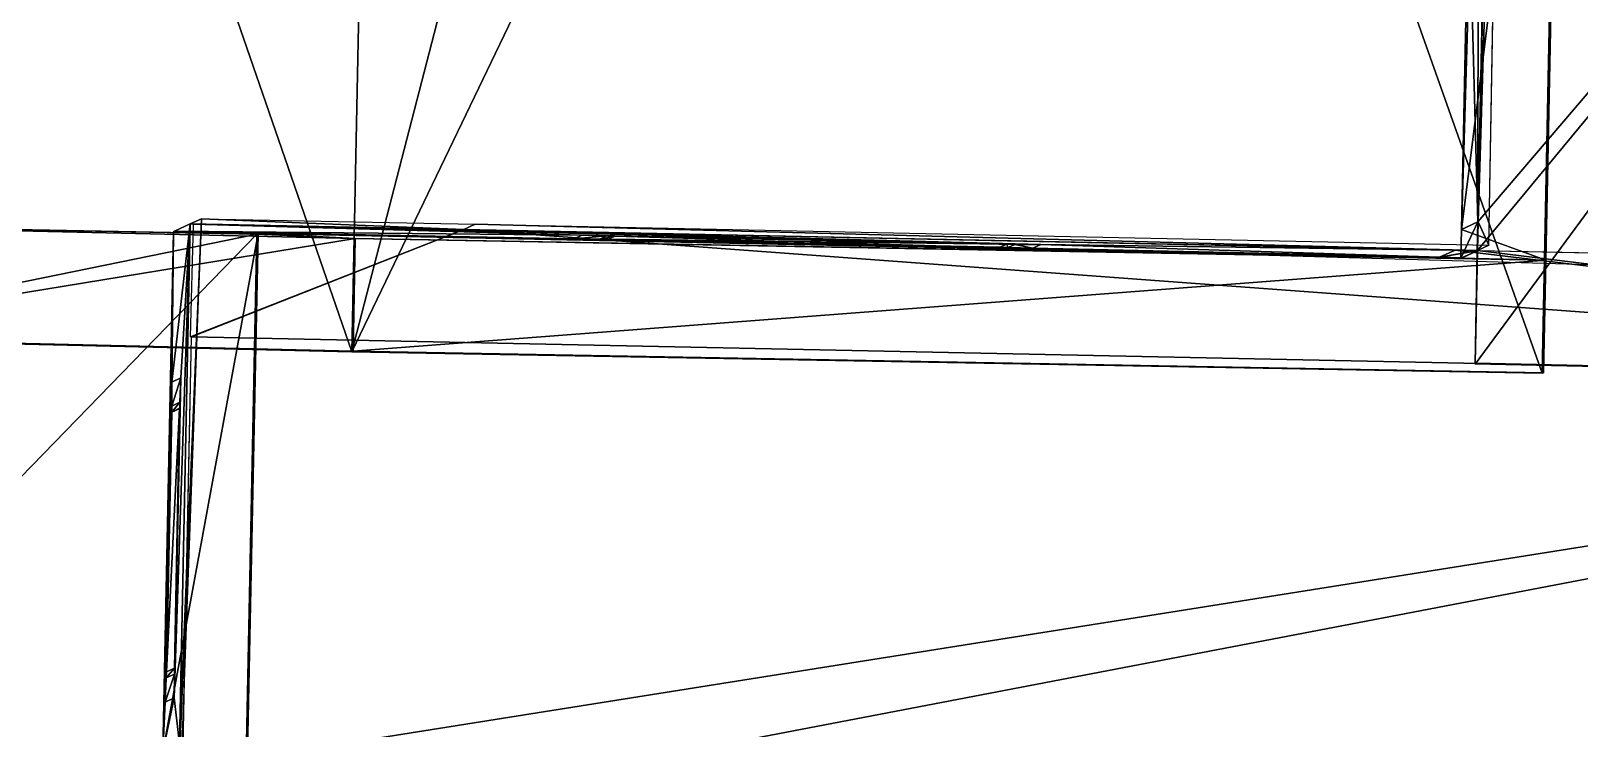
# Model space of a CAD drawing. Extents: x -1551 to 3643, y -2128 to 2177.
# Drawn here: x 396.6 to 557.7, y 20.1 to 92.6 of the extents above; entities that cross this region are included whole.
import ezdxf

# ---------------------------------------------------------------- set-up
doc = ezdxf.new("R2010")
doc.units = 0
doc.header["$MEASUREMENT"] = 0
doc.layers.get('0').update_dxf_attribs({"color": 13, "linetype": 'CONTINUOUS'})
doc.layers.add('ANNOTATIONS', color=22, linetype='CONTINUOUS')

# ---------------------------------------------------------------- blocks, each defined once
blk = doc.blocks.new('GROUP10_1')
at = {"color": 0}
for p, q in [((13.52, 24.58), (-13.52, 24.58)), ((-13.52, 24.58), (-13.52, -24.58)), ((13.52, -24.58), (13.52, 24.58)), ((-13.52, -24.58), (13.52, -24.58))]:
    blk.add_line(p, q, dxfattribs=at)
mesh = blk.add_polyface(dxfattribs=at)
corners = [(13.52, -24.58), (-13.52, 24.58), (-13.52, -24.58), (13.52, 24.58)]
mesh.append_faces([[corners[k] for k in face] for face in [(0, 1, 2), (1, 0, 3)]], dxfattribs={"vtx0": -1, "color": 0})
blk = doc.blocks.new('GROUP9_1')
at = {"color": 0}
for p, q in [((26.09, 20.19), (-26.09, 20.19)), ((-26.09, 20.19), (-26.09, -20.19)), ((26.09, -20.19), (26.09, 20.19)), ((-26.09, -20.19), (26.09, -20.19))]:
    blk.add_line(p, q, dxfattribs=at)
mesh = blk.add_polyface(dxfattribs=at)
corners = [(26.09, -20.19), (-26.09, 20.19), (-26.09, -20.19), (26.09, 20.19)]
mesh.append_faces([[corners[k] for k in face] for face in [(0, 1, 2), (1, 0, 3)]], dxfattribs={"vtx0": -1, "color": 0})
blk = doc.blocks.new('HOUSE_DWG')
at = {"color": 0}
for p, q in [((551.54, 129.9, 234.43), (489.16, 392.59, 234.43)), ((551.54, 129.9, 234.43), (489.16, 392.59, 234.43)), ((659.47, 170.66, 186.38), (638.1, 260.67, 186.38)), ((659.47, 170.66, 84.07), (638.1, 260.67, 82.08)), ((659.47, 170.66, 186.38), (638.1, 260.67, 186.38)), ((659.47, 170.66, 84.07), (638.1, 260.67, 82.08)), ((660.16, 167.74, 11.7), (638.1, 260.67, 29.05)), ((659.47, 170.66, 84.07), (638.1, 260.67, 82.08)), ((648.62, 254.52, 186.38), (668.74, 169.78, 186.38)), ((648.62, 254.52, 186.38), (668.74, 169.78, 186.38)), ((648.62, 254.52, 194.09), (671.45, 158.37, 194.09)), ((648.62, 254.52, 194.09), (671.45, 158.37, 194.09)), ((660.16, 167.74, 82.08), (773.25, 194.6, 82.08)), ((529.76, 136.78, 82.08), (773.68, 192.59, 85.68)), ((779.5, 184.03, 83.99), (662.87, 156.33, 84)), ((532.89, 125.48, 86.12), (775.96, 183.2, 86.12)), ((532.89, 125.48, 86.12), (775.96, 183.2, 86.12)), ((776.75, 183.27, 84.39), (662.9, 156.24, 84.39)), ((548.83, 141.31, 226.71), (668.74, 169.78, 186.38)), ((548.83, 141.31, 226.71), (668.74, 169.78, 186.38)), ((660.16, 167.74, 186.38), (659.47, 170.66, 186.38)), ((660.16, 167.74, 84.14), (659.47, 170.66, 84.07)), ((660.16, 167.74, 84.14), (659.47, 170.66, 84.07)), ((660.16, 167.74, 186.38), (659.47, 170.66, 186.38)), ((659.47, 170.66, 82.08), (659.47, 170.66, 83.74)), ((659.47, 170.66, 83.74), (660.16, 167.74, 83.79)), ((660.16, 167.74, 82.08), (659.47, 170.66, 82.08)), ((659.47, 170.66, 84.07), (659.47, 170.66, 83.74)), ((659.47, 170.66, 82.08), (659.47, 170.66, 83.74)), ((660.16, 167.74, 82.08), (659.47, 170.66, 82.08)), ((659.47, 170.66, 83.74), (660.16, 167.74, 83.79)), ((659.47, 170.66, 84.07), (659.47, 170.66, 83.74)), ((660.16, 167.74, 84.14), (659.47, 170.66, 84.07)), ((668.74, 169.78, 186.38), (660.16, 167.74, 186.38)), ((668.74, 169.78, 186.38), (660.16, 167.74, 186.38)), ((671.45, 158.37, 186.38), (668.74, 169.78, 186.38)), ((671.45, 158.37, 186.38), (668.74, 169.78, 186.38)), ((557.47, 143.36, 11.7), (660.16, 167.74, 11.7)), ((657.88, 167.2, 82.08), (660.16, 167.74, 82.08)), ((660.16, 167.74, 179.24), (657.88, 167.2, 179.24)), ((657.88, 167.2, 82.08), (660.16, 167.74, 82.08)), ((660.16, 167.74, 179.24), (657.88, 167.2, 179.24)), ((660.16, 167.74, 83.79), (662.87, 156.33, 84)), ((662.9, 156.24, 84.39), (660.16, 167.74, 84.14)), ((660.16, 167.74, 186.38), (660.16, 167.74, 179.24)), ((660.16, 167.74, 83.79), (660.16, 167.74, 84.14)), ((660.16, 167.74, 82.08), (660.16, 167.74, 83.79)), ((660.16, 167.74, 186.38), (660.16, 167.74, 179.24)), ((660.16, 167.74, 82.08), (660.16, 167.74, 83.79)), ((660.16, 167.74, 82.08), (660.16, 167.74, 11.7)), ((660.16, 167.74, 83.79), (660.16, 167.74, 84.14)), ((660.16, 167.74, 82.08), (660.16, 167.74, 11.7)), ((529.76, 136.78, 179.24), (657.88, 167.2, 179.24)), ((529.76, 136.78, 179.24), (657.88, 167.2, 179.24)), ((557.47, 143.36, 82.08), (657.88, 167.2, 82.08)), ((557.47, 143.36, 82.08), (657.88, 167.2, 82.08)), ((657.88, 167.2, 179.24), (657.88, 167.2, 82.08)), ((657.88, 167.2, 179.24), (657.88, 167.2, 82.08)), ((671.45, 158.37, 194.09), (551.54, 129.9, 234.43)), ((671.45, 158.37, 194.09), (551.54, 129.9, 234.43)), ((666.53, 157.2, 84.15), (670.24, 158.08, 84.15)), ((670.24, 158.08, 84.15), (670.67, 158.18, 84.35)), ((670.67, 158.18, 84.35), (670.78, 158.21, 84.35)), ((671.45, 158.37, 194.09), (671.45, 158.37, 186.38)), ((671.45, 158.37, 194.09), (671.45, 158.37, 186.38)), ((616.55, 157.39, 171.63), (570.09, 146.35, 171.63)), ((570.09, 146.35, 121.89), (616.55, 157.39, 121.89)), ((616.55, 157.39, 171.63), (570.09, 146.35, 171.63)), ((570.09, 146.35, 121.89), (616.55, 157.39, 121.89)), ((572.64, 146.96, 168.25), (614, 156.78, 168.25)), ((614, 156.78, 125.27), (572.64, 146.96, 125.27)), ((572.64, 146.96, 168.25), (614, 156.78, 168.25)), ((614, 156.78, 125.27), (572.64, 146.96, 125.27)), ((573.47, 147.16, 167.15), (613.17, 156.58, 167.15)), ((613.17, 156.58, 126.37), (573.47, 147.16, 126.37)), ((613.17, 156.58, 167.15), (613.17, 156.58, 126.37)), ((614, 156.78, 168.25), (614, 156.78, 125.27)), ((614, 156.78, 168.25), (614, 156.78, 125.27)), ((616.55, 157.39, 121.89), (616.55, 157.39, 171.63)), ((616.55, 157.39, 121.89), (616.55, 157.39, 171.63)), ((666.52, 157.19, 84.68), (666.53, 157.2, 84.15)), ((572.64, 146.96, 125.27), (572.64, 146.96, 168.25)), ((572.64, 146.96, 125.27), (572.64, 146.96, 168.25)), ((573.47, 147.16, 126.37), (573.47, 147.16, 167.15)), ((570.09, 146.35, 171.63), (570.09, 146.35, 121.89)), ((570.09, 146.35, 171.63), (570.09, 146.35, 121.89)), ((529.76, 136.78, 11.7), (557.47, 143.36, 11.7)), ((530.1, 136.86, 82.08), (557.47, 143.36, 82.08)), ((530.1, 136.86, 82.08), (557.47, 143.36, 82.08)), ((487.67, 126.78, 206.14), (548.83, 141.31, 226.71)), ((487.67, 126.78, 206.14), (548.83, 141.31, 226.71)), ((548.83, 141.31, 226.71), (551.54, 129.9, 226.71)), ((548.83, 141.31, 226.71), (551.54, 129.9, 226.71)), ((538.33, 138.81, 194.09), (487.67, 126.78, 206.14)), ((538.33, 138.81, 194.09), (487.67, 126.78, 206.14)), ((529.76, 136.78, 186.38), (538.33, 138.81, 186.38)), ((554.5, 70.75, 194.09), (538.33, 138.81, 194.09)), ((538.33, 138.81, 186.38), (551.53, 83.22, 186.38)), ((538.33, 138.81, 186.38), (551.53, 83.22, 186.38)), ((538.33, 138.81, 186.38), (538.33, 138.81, 194.09)), ((554.5, 70.75, 194.09), (538.33, 138.81, 194.09)), ((538.33, 138.81, 186.38), (538.33, 138.81, 194.09)), ((529.76, 136.78, 82.08), (530.1, 136.86, 82.08)), ((542.26, 84.11, 186.38), (529.76, 136.78, 186.38)), ((542.26, 84.11, 82.08), (529.76, 136.78, 82.08)), ((542.26, 84.11, 186.38), (529.76, 136.78, 186.38)), ((529.76, 136.78, 179.24), (529.76, 136.78, 186.38)), ((529.76, 136.78, 82.08), (529.76, 136.78, 179.24)), ((529.76, 136.78, 82.08), (529.76, 136.78, 11.7)), ((529.76, 136.78, 82.08), (529.76, 136.78, 11.7)), ((542.26, 84.11, 82.08), (529.76, 136.78, 82.08)), ((532.81, 125.46, 86.12), (530.1, 136.86, 82.08)), ((551.54, 129.9, 234.43), (477.69, 112.36, 209.16)), ((551.54, 129.9, 234.43), (477.69, 112.36, 209.16)), ((551.54, 129.9, 226.71), (490.38, 115.38, 206.14)), ((551.54, 129.9, 226.71), (490.38, 115.38, 206.14)), ((532.89, 125.48, 86.12), (532.81, 125.46, 86.12)), ((543.29, 81.69, 86.12), (532.89, 125.48, 86.12)), ((541.09, 89.06, 120.95), (533.39, 121.47, 120.95)), ((533.39, 121.47, 120.95), (533.39, 121.47, 176.95)), ((533.39, 121.47, 176.95), (541.09, 89.06, 176.95)), ((533.39, 121.47, 176.95), (541.09, 89.06, 176.95)), ((533.39, 121.47, 120.95), (533.39, 121.47, 176.95)), ((541.09, 89.06, 120.95), (533.39, 121.47, 120.95)), ((540.51, 91.5, 174.41), (533.97, 119.03, 174.41)), ((533.97, 119.03, 174.41), (533.97, 119.03, 123.49)), ((533.97, 119.03, 123.49), (540.51, 91.5, 123.49)), ((533.97, 119.03, 123.49), (540.51, 91.5, 123.49)), ((533.97, 119.03, 174.41), (533.97, 119.03, 123.49)), ((540.51, 91.5, 174.41), (533.97, 119.03, 174.41)), ((540.36, 92.12, 173.77), (534.12, 118.42, 173.77)), ((534.12, 118.42, 173.77), (534.12, 118.42, 124.13)), ((534.12, 118.42, 124.13), (540.36, 92.12, 124.13)), ((540.36, 92.12, 124.13), (540.36, 92.12, 173.77)), ((540.51, 91.5, 123.49), (540.51, 91.5, 174.41)), ((540.51, 91.5, 123.49), (540.51, 91.5, 174.41)), ((541.09, 89.06, 176.95), (541.09, 89.06, 120.95)), ((541.09, 89.06, 176.95), (541.09, 89.06, 120.95))]:
    blk.add_line(p, q, dxfattribs=at)
at = {"color": 253}
for p, q in [((659.47, 170.66, 84.07), (659.47, 170.66, 186.38)), ((659.47, 170.66, 84.07), (659.47, 170.66, 186.38)), ((660.16, 167.74, 179.24), (660.16, 167.74, 84.14)), ((660.16, 167.74, 179.24), (660.16, 167.74, 84.14)), ((671.45, 158.37, 186.38), (551.54, 129.9, 226.71)), ((671.45, 158.37, 186.38), (551.54, 129.9, 226.71))]:
    blk.add_line(p, q, dxfattribs=at)
at = {"color": 47}
for p, q in [((557.47, 143.36, 11.7), (557.47, 143.36, 82.08)), ((557.47, 143.36, 11.7), (557.47, 143.36, 82.08)), ((542.96, 81.19, 68.95), (529.76, 136.78, 11.7))]:
    blk.add_line(p, q, dxfattribs=at)
at = {"layer": 'ANNOTATIONS', "color": 9, "extrusion": (0.231036, -0.972945, 1.93461e-15), "xscale": 0.7819420000000008, "yscale": 1.01, "rotation": 360}
blk.add_blockref('GROUP9_1', (612.36, 146.76, -10.68), dxfattribs=at)
at = {"layer": 'ANNOTATIONS', "color": 9, "extrusion": (0.972945, 0.231036, 0), "yscale": 1.01, "zscale": 0.7819420000000011}
blk.add_blockref('GROUP10_1', (-21.7, 148.95, 547.02), dxfattribs=at)
at = {"color": 8}
mesh = blk.add_polyface(dxfattribs=at)
corners = [(671.45, 158.37, 194.09), (582.87, 290.1, 212.34), (551.54, 129.9, 234.43), (648.62, 254.52, 194.09), (550.69, 666.92, 194.09), (489.16, 392.59, 234.43), (625.6, 351.45, 194.09)]
mesh.append_faces([[corners[k] for k in face] for face in [(1, 0, 3), (2, 4, 5), (4, 1, 6)]], dxfattribs={"vtx0": -1, "color": 8})
mesh.append_faces([[corners[k] for k in face] for face in [(0, 1, 2)]], dxfattribs={"vtx0": -1, "vtx1": -1, "color": 8})
mesh.append_faces([[corners[k] for k in face] for face in [(4, 2, 1)]], dxfattribs={"vtx0": -1, "vtx1": -1, "vtx2": -1, "color": 8})
mesh = blk.add_polyface(dxfattribs=at)
corners = [(491.14, 55.7, 209.16), (477.69, 112.36, 209.16), (432.24, 41.72, 189.01), (481.71, 234.58, 219.86), (429.65, 118.73, 194.09), (551.54, 129.9, 234.43), (489.16, 392.59, 234.43)]
mesh.append_faces([[corners[k] for k in face] for face in [(2, 3, 4), (3, 5, 6)]], dxfattribs={"vtx0": -1, "color": 8})
mesh.append_faces([[corners[k] for k in face] for face in [(3, 2, 1)]], dxfattribs={"vtx0": -1, "vtx1": -1, "vtx2": -1, "color": 8})
mesh.append_faces([[corners[k] for k in face] for face in [(3, 1, 5)]], dxfattribs={"vtx0": -1, "vtx2": -1, "color": 8})
mesh.append_faces([[corners[k] for k in face] for face in [(0, 1, 2)]], dxfattribs={"vtx1": -1, "color": 8})
at = {"color": 55}
mesh = blk.add_polyface(dxfattribs=at)
corners = [(711.76, 278.16, 82.08), (659.47, 170.66, 84.07), (638.1, 260.67, 82.08), (660.16, 167.74, 84.14), (662.9, 156.24, 84.39), (776.75, 183.27, 84.39), (714.04, 278.71, 82.08), (752.62, 279.47, 82.26), (752.11, 285.38, 82.13), (751.95, 287.71, 82.08), (775.25, 189.59, 84.25)]
mesh.append_faces([[corners[k] for k in face] for face in [(0, 1, 2), (8, 6, 9), (5, 7, 10)]], dxfattribs={"vtx0": -1, "color": 55})
mesh.append_faces([[corners[k] for k in face] for face in [(1, 0, 3), (3, 0, 4), (4, 0, 5), (7, 6, 8)]], dxfattribs={"vtx0": -1, "vtx1": -1, "color": 55})
mesh.append_faces([[corners[k] for k in face] for face in [(5, 6, 7)]], dxfattribs={"vtx0": -1, "vtx1": -1, "vtx2": -1, "color": 55})
mesh.append_faces([[corners[k] for k in face] for face in [(5, 0, 6)]], dxfattribs={"vtx0": -1, "vtx2": -1, "color": 55})
at = {"color": 0}
mesh = blk.add_polyface(dxfattribs=at)
corners = [(648.62, 254.52, 186.38), (659.47, 170.66, 186.38), (638.1, 260.67, 186.38), (668.74, 169.78, 186.38), (660.16, 167.74, 186.38), (711.76, 278.16, 186.38), (715.99, 270.52, 186.38), (714.04, 278.71, 186.38)]
mesh.append_faces([[corners[k] for k in face] for face in [(1, 3, 4), (6, 5, 7)]], dxfattribs={"vtx0": -1, "color": 0})
mesh.append_faces([[corners[k] for k in face] for face in [(5, 0, 2), (0, 5, 6)]], dxfattribs={"vtx0": -1, "vtx1": -1, "color": 0})
mesh.append_faces([[corners[k] for k in face] for face in [(0, 1, 2), (1, 0, 3)]], dxfattribs={"vtx0": -1, "vtx2": -1, "color": 0})
at = {"color": 43}
mesh = blk.add_polyface(dxfattribs=at)
corners = [(638.1, 260.67, 82.08), (652.44, 200.25, 120.06), (659.47, 170.66, 84.07), (638.1, 260.67, 120.06), (659.47, 170.66, 186.38), (652.44, 200.25, 170.69), (638.1, 260.67, 186.38), (638.1, 260.67, 170.69)]
mesh.append_faces([[corners[k] for k in face] for face in [(1, 0, 3), (6, 5, 7)]], dxfattribs={"vtx0": -1, "color": 43})
mesh.append_faces([[corners[k] for k in face] for face in [(0, 1, 2), (4, 5, 6), (5, 2, 1)]], dxfattribs={"vtx0": -1, "vtx1": -1, "color": 43})
mesh.append_faces([[corners[k] for k in face] for face in [(5, 4, 2)]], dxfattribs={"vtx0": -1, "vtx2": -1, "color": 43})
at = {"color": 47}
mesh = blk.add_polyface(dxfattribs=at)
corners = [(660.16, 167.74, 11.7), (659.47, 170.66, 82.08), (660.16, 167.74, 82.08), (638.1, 260.67, 29.05), (659.47, 170.66, 83.74), (638.1, 260.67, 82.08), (659.47, 170.66, 84.07)]
mesh.append_faces([[corners[k] for k in face] for face in [(0, 1, 2), (4, 5, 6)]], dxfattribs={"vtx0": -1, "color": 47})
mesh.append_faces([[corners[k] for k in face] for face in [(1, 3, 4), (5, 4, 3)]], dxfattribs={"vtx0": -1, "vtx1": -1, "color": 47})
mesh.append_faces([[corners[k] for k in face] for face in [(1, 0, 3)]], dxfattribs={"vtx0": -1, "vtx2": -1, "color": 47})
at = {"color": 253}
mesh = blk.add_polyface(dxfattribs=at)
corners = [(668.74, 169.78, 186.38), (671.45, 158.37, 194.09), (671.45, 158.37, 186.38), (648.62, 254.52, 194.09), (648.62, 254.52, 186.38)]
mesh.append_faces([[corners[k] for k in face] for face in [(0, 1, 2), (3, 0, 4)]], dxfattribs={"vtx0": -1, "color": 253})
mesh.append_faces([[corners[k] for k in face] for face in [(1, 0, 3)]], dxfattribs={"vtx0": -1, "vtx1": -1, "color": 253})
at = {"color": 55}
mesh = blk.add_polyface(dxfattribs=at)
corners = [(557.47, 143.36, 82.08), (532.81, 125.46, 86.12), (530.1, 136.86, 82.08), (532.89, 125.48, 86.12), (775.96, 183.2, 86.12), (657.88, 167.2, 82.08), (660.16, 167.74, 82.08), (773.25, 194.6, 82.08)]
mesh.append_faces([[corners[k] for k in face] for face in [(0, 1, 2), (4, 6, 7)]], dxfattribs={"vtx0": -1, "color": 55})
mesh.append_faces([[corners[k] for k in face] for face in [(1, 0, 3), (3, 0, 4)]], dxfattribs={"vtx0": -1, "vtx1": -1, "color": 55})
mesh.append_faces([[corners[k] for k in face] for face in [(4, 0, 5), (4, 5, 6)]], dxfattribs={"vtx0": -1, "vtx2": -1, "color": 55})
mesh = blk.add_polyface(dxfattribs=at)
corners = [(775.96, 183.2, 86.12), (543.29, 81.69, 86.12), (532.89, 125.48, 86.12), (545.19, 73.69, 86.12), (560.96, 7.27, 86.12), (657.72, 30.25, 86.12), (690.56, 39.73, 86.12), (798, 90.41, 86.12), (803.65, 66.6, 86.12), (804.03, 64.99, 86.12), (803.65, 66.58, 86.12)]
mesh.append_faces([[corners[k] for k in face] for face in [(0, 1, 2), (6, 7, 8), (9, 6, 10)]], dxfattribs={"vtx0": -1, "color": 55})
mesh.append_faces([[corners[k] for k in face] for face in [(1, 0, 3), (3, 0, 4), (4, 0, 5)]], dxfattribs={"vtx0": -1, "vtx1": -1, "color": 55})
mesh.append_faces([[corners[k] for k in face] for face in [(5, 0, 6)]], dxfattribs={"vtx0": -1, "vtx1": -1, "vtx2": -1, "color": 55})
mesh.append_faces([[corners[k] for k in face] for face in [(6, 0, 7), (6, 9, 5)]], dxfattribs={"vtx0": -1, "vtx2": -1, "color": 55})
at = {"color": 253}
mesh = blk.add_polyface(dxfattribs=at)
corners = [(548.83, 141.31, 226.71), (660.16, 167.74, 186.38), (668.74, 169.78, 186.38), (538.33, 138.81, 186.38), (538.33, 138.81, 194.09), (487.67, 126.78, 206.14)]
mesh.append_faces([[corners[k] for k in face] for face in [(0, 1, 2), (4, 0, 5)]], dxfattribs={"vtx0": -1, "color": 253})
mesh.append_faces([[corners[k] for k in face] for face in [(1, 0, 3), (3, 0, 4)]], dxfattribs={"vtx0": -1, "vtx1": -1, "color": 253})
at = {"color": 0}
mesh = blk.add_polyface(dxfattribs=at)
corners = [(668.74, 169.78, 186.38), (551.54, 129.9, 226.71), (548.83, 141.31, 226.71), (671.45, 158.37, 186.38)]
mesh.append_faces([[corners[k] for k in face] for face in [(0, 1, 2), (1, 0, 3)]], dxfattribs={"vtx0": -1, "color": 0})
at = {"color": 253}
mesh = blk.add_polyface(dxfattribs=at)
corners = [(659.47, 170.66, 84.07), (660.16, 167.74, 186.38), (660.16, 167.74, 84.14), (659.47, 170.66, 186.38)]
mesh.append_faces([[corners[k] for k in face] for face in [(0, 1, 2), (1, 0, 3)]], dxfattribs={"vtx0": -1, "color": 253})
at = {"color": 0}
mesh = blk.add_polyface(dxfattribs=at)
corners = [(659.47, 170.66, 82.08), (660.16, 167.74, 83.79), (660.16, 167.74, 82.08), (659.47, 170.66, 83.74)]
mesh.append_faces([[corners[k] for k in face] for face in [(0, 1, 2), (1, 0, 3)]], dxfattribs={"vtx0": -1, "color": 0})
mesh = blk.add_polyface(dxfattribs=at)
corners = [(660.16, 167.74, 83.79), (659.47, 170.66, 84.07), (660.16, 167.74, 84.14), (659.47, 170.66, 83.74)]
mesh.append_faces([[corners[k] for k in face] for face in [(0, 1, 2), (1, 0, 3)]], dxfattribs={"vtx0": -1, "color": 0})
at = {"color": 253}
mesh = blk.add_polyface(dxfattribs=at)
corners = [(660.16, 167.74, 186.38), (657.88, 167.2, 179.24), (660.16, 167.74, 179.24), (529.76, 136.78, 179.24), (529.76, 136.78, 186.38)]
mesh.append_faces([[corners[k] for k in face] for face in [(0, 1, 2), (3, 0, 4)]], dxfattribs={"vtx0": -1, "color": 253})
mesh.append_faces([[corners[k] for k in face] for face in [(1, 0, 3)]], dxfattribs={"vtx0": -1, "vtx1": -1, "color": 253})
at = {"color": 47}
mesh = blk.add_polyface(dxfattribs=at)
corners = [(660.16, 167.74, 82.08), (557.47, 143.36, 11.7), (660.16, 167.74, 11.7), (557.47, 143.36, 82.08)]
mesh.append_faces([[corners[k] for k in face] for face in [(0, 1, 2), (1, 0, 3)]], dxfattribs={"vtx0": -1, "color": 47})
at = {"color": 251}
mesh = blk.add_polyface(dxfattribs=at)
corners = [(660.16, 167.74, 83.79), (657.88, 167.2, 82.08), (660.16, 167.74, 82.08), (657.88, 167.2, 179.24), (660.16, 167.74, 84.14), (660.16, 167.74, 179.24)]
mesh.append_faces([[corners[k] for k in face] for face in [(0, 1, 2), (3, 4, 5)]], dxfattribs={"vtx0": -1, "color": 251})
mesh.append_faces([[corners[k] for k in face] for face in [(1, 0, 3)]], dxfattribs={"vtx0": -1, "vtx1": -1, "color": 251})
mesh.append_faces([[corners[k] for k in face] for face in [(3, 0, 4)]], dxfattribs={"vtx0": -1, "vtx2": -1, "color": 251})
at = {"color": 253}
mesh = blk.add_polyface(dxfattribs=at)
corners = [(660.16, 167.74, 186.38), (660.16, 167.74, 179.24), (660.16, 167.74, 84.14)]
mesh.append_faces([[corners[k] for k in face] for face in [(0, 1, 2)]], dxfattribs={"color": 253})
at = {"color": 43}
mesh = blk.add_polyface(dxfattribs=at)
corners = [(657.88, 167.2, 82.08), (616.55, 157.39, 121.89), (557.47, 143.36, 82.08), (657.88, 167.2, 179.24), (616.55, 157.39, 171.63), (570.09, 146.35, 171.63), (570.09, 146.35, 121.89), (529.76, 136.78, 82.08), (530.1, 136.86, 82.08), (529.76, 136.78, 179.24)]
mesh.append_faces([[corners[k] for k in face] for face in [(0, 1, 2), (6, 7, 8)]], dxfattribs={"vtx0": -1, "color": 43})
mesh.append_faces([[corners[k] for k in face] for face in [(1, 3, 4), (4, 3, 5), (7, 6, 9), (9, 5, 3)]], dxfattribs={"vtx0": -1, "vtx1": -1, "color": 43})
mesh.append_faces([[corners[k] for k in face] for face in [(1, 0, 3), (9, 6, 5)]], dxfattribs={"vtx0": -1, "vtx2": -1, "color": 43})
at = {"color": 253}
mesh = blk.add_polyface(dxfattribs=at)
corners = [(671.45, 158.37, 194.09), (551.54, 129.9, 226.71), (671.45, 158.37, 186.38), (551.54, 129.9, 234.43), (477.69, 112.36, 209.16), (490.38, 115.38, 206.14)]
mesh.append_faces([[corners[k] for k in face] for face in [(0, 1, 2), (1, 4, 5)]], dxfattribs={"vtx0": -1, "color": 253})
mesh.append_faces([[corners[k] for k in face] for face in [(4, 1, 3)]], dxfattribs={"vtx0": -1, "vtx1": -1, "color": 253})
mesh.append_faces([[corners[k] for k in face] for face in [(1, 0, 3)]], dxfattribs={"vtx0": -1, "vtx2": -1, "color": 253})
at = {"color": 43}
mesh = blk.add_polyface(dxfattribs=at)
corners = [(616.55, 157.39, 121.89), (530.1, 136.86, 82.08), (557.47, 143.36, 82.08), (570.09, 146.35, 121.89)]
mesh.append_faces([[corners[k] for k in face] for face in [(0, 1, 2), (1, 0, 3)]], dxfattribs={"vtx0": -1, "color": 43})
at = {"color": 0}
mesh = blk.add_polyface(dxfattribs=at)
corners = [(616.55, 157.39, 121.89), (614, 156.78, 125.27), (570.09, 146.35, 121.89), (616.55, 157.39, 171.63), (614, 156.78, 168.25), (572.64, 146.96, 168.25), (570.09, 146.35, 171.63), (572.64, 146.96, 125.27)]
mesh.append_faces([[corners[k] for k in face] for face in [(0, 1, 2), (5, 6, 7)]], dxfattribs={"vtx0": -1, "color": 0})
mesh.append_faces([[corners[k] for k in face] for face in [(1, 3, 4), (4, 3, 5), (6, 5, 3)]], dxfattribs={"vtx0": -1, "vtx1": -1, "color": 0})
mesh.append_faces([[corners[k] for k in face] for face in [(1, 0, 3)]], dxfattribs={"vtx0": -1, "vtx2": -1, "color": 0})
mesh = blk.add_polyface(dxfattribs=at)
corners = [(570.09, 146.35, 121.89), (572.64, 146.96, 125.27), (570.09, 146.35, 171.63), (614, 156.78, 125.27)]
mesh.append_faces([[corners[k] for k in face] for face in [(0, 1, 2), (1, 0, 3)]], dxfattribs={"vtx0": -1, "color": 0})
mesh = blk.add_polyface(dxfattribs=at)
corners = [(614, 156.78, 125.27), (613.17, 156.58, 126.37), (572.64, 146.96, 125.27), (614, 156.78, 168.25), (613.17, 156.58, 167.15), (573.47, 147.16, 167.15), (572.64, 146.96, 168.25), (573.47, 147.16, 126.37)]
mesh.append_faces([[corners[k] for k in face] for face in [(0, 1, 2), (5, 6, 7)]], dxfattribs={"vtx0": -1, "color": 0})
mesh.append_faces([[corners[k] for k in face] for face in [(1, 3, 4), (4, 3, 5), (6, 5, 3)]], dxfattribs={"vtx0": -1, "vtx1": -1, "color": 0})
mesh.append_faces([[corners[k] for k in face] for face in [(1, 0, 3)]], dxfattribs={"vtx0": -1, "vtx2": -1, "color": 0})
mesh = blk.add_polyface(dxfattribs=at)
corners = [(572.64, 146.96, 125.27), (573.47, 147.16, 126.37), (572.64, 146.96, 168.25), (613.17, 156.58, 126.37)]
mesh.append_faces([[corners[k] for k in face] for face in [(0, 1, 2), (1, 0, 3)]], dxfattribs={"vtx0": -1, "color": 0})
at = {"color": 47}
mesh = blk.add_polyface(dxfattribs=at)
corners = [(557.47, 143.36, 82.08), (529.76, 136.78, 11.7), (557.47, 143.36, 11.7), (529.76, 136.78, 82.08)]
mesh.append_faces([[corners[k] for k in face] for face in [(0, 1, 2), (1, 0, 3)]], dxfattribs={"vtx0": -1, "color": 47})
at = {"color": 253}
mesh = blk.add_polyface(dxfattribs=at)
corners = [(548.83, 141.31, 226.71), (490.38, 115.38, 206.14), (487.67, 126.78, 206.14), (551.54, 129.9, 226.71)]
mesh.append_faces([[corners[k] for k in face] for face in [(0, 1, 2), (1, 0, 3)]], dxfattribs={"vtx0": -1, "color": 253})
at = {"color": 8}
mesh = blk.add_polyface(dxfattribs=at)
corners = [(491.14, 55.7, 209.16), (490.38, 115.38, 206.14), (477.69, 112.36, 209.16), (538.33, 138.81, 194.09), (487.67, 126.78, 206.14), (554.5, 70.75, 194.09)]
mesh.append_faces([[corners[k] for k in face] for face in [(0, 1, 2), (1, 3, 4), (3, 0, 5)]], dxfattribs={"vtx0": -1, "color": 8})
mesh.append_faces([[corners[k] for k in face] for face in [(3, 1, 0)]], dxfattribs={"vtx0": -1, "vtx1": -1, "vtx2": -1, "color": 8})
at = {"color": 0}
mesh = blk.add_polyface(dxfattribs=at)
corners = [(538.33, 138.81, 186.38), (542.26, 84.11, 186.38), (529.76, 136.78, 186.38), (551.53, 83.22, 186.38), (542.96, 81.19, 186.38)]
mesh.append_faces([[corners[k] for k in face] for face in [(0, 1, 2), (1, 3, 4)]], dxfattribs={"vtx0": -1, "color": 0})
mesh.append_faces([[corners[k] for k in face] for face in [(1, 0, 3)]], dxfattribs={"vtx0": -1, "vtx2": -1, "color": 0})
at = {"color": 253}
mesh = blk.add_polyface(dxfattribs=at)
corners = [(551.53, 83.22, 186.38), (554.5, 70.75, 194.09), (554.5, 70.75, 186.38), (538.33, 138.81, 194.09), (538.33, 138.81, 186.38)]
mesh.append_faces([[corners[k] for k in face] for face in [(0, 1, 2), (3, 0, 4)]], dxfattribs={"vtx0": -1, "color": 253})
mesh.append_faces([[corners[k] for k in face] for face in [(1, 0, 3)]], dxfattribs={"vtx0": -1, "vtx1": -1, "color": 253})
at = {"color": 43}
mesh = blk.add_polyface(dxfattribs=at)
corners = [(542.26, 84.11, 82.08), (541.09, 89.06, 120.95), (542.26, 84.11, 186.38), (529.76, 136.78, 82.08), (533.39, 121.47, 120.95), (533.39, 121.47, 176.95), (529.76, 136.78, 186.38), (541.09, 89.06, 176.95)]
mesh.append_faces([[corners[k] for k in face] for face in [(0, 1, 2), (5, 6, 7)]], dxfattribs={"vtx0": -1, "color": 43})
mesh.append_faces([[corners[k] for k in face] for face in [(1, 3, 4), (4, 3, 5), (6, 5, 3)]], dxfattribs={"vtx0": -1, "vtx1": -1, "color": 43})
mesh.append_faces([[corners[k] for k in face] for face in [(1, 0, 3)]], dxfattribs={"vtx0": -1, "vtx2": -1, "color": 43})
mesh = blk.add_polyface(dxfattribs=at)
corners = [(542.26, 84.11, 186.38), (541.09, 89.06, 176.95), (529.76, 136.78, 186.38), (541.09, 89.06, 120.95)]
mesh.append_faces([[corners[k] for k in face] for face in [(0, 1, 2), (1, 0, 3)]], dxfattribs={"vtx0": -1, "color": 43})
at = {"color": 47}
mesh = blk.add_polyface(dxfattribs=at)
corners = [(529.76, 136.78, 11.7), (542.96, 81.19, 82.08), (542.96, 81.19, 68.95), (542.26, 84.11, 82.08), (529.76, 136.78, 82.08)]
mesh.append_faces([[corners[k] for k in face] for face in [(0, 1, 2), (3, 0, 4)]], dxfattribs={"vtx0": -1, "color": 47})
mesh.append_faces([[corners[k] for k in face] for face in [(1, 0, 3)]], dxfattribs={"vtx0": -1, "vtx1": -1, "color": 47})
at = {"color": 253}
mesh = blk.add_polyface(dxfattribs=at)
corners = [(541.09, 89.06, 120.95), (540.51, 91.5, 123.49), (541.09, 89.06, 176.95), (533.39, 121.47, 120.95), (533.97, 119.03, 123.49), (533.97, 119.03, 174.41), (533.39, 121.47, 176.95), (540.51, 91.5, 174.41)]
mesh.append_faces([[corners[k] for k in face] for face in [(0, 1, 2), (5, 6, 7)]], dxfattribs={"vtx0": -1, "color": 253})
mesh.append_faces([[corners[k] for k in face] for face in [(1, 3, 4), (4, 3, 5), (6, 5, 3)]], dxfattribs={"vtx0": -1, "vtx1": -1, "color": 253})
mesh.append_faces([[corners[k] for k in face] for face in [(1, 0, 3)]], dxfattribs={"vtx0": -1, "vtx2": -1, "color": 253})
mesh = blk.add_polyface(dxfattribs=at)
corners = [(541.09, 89.06, 176.95), (540.51, 91.5, 174.41), (533.39, 121.47, 176.95), (540.51, 91.5, 123.49)]
mesh.append_faces([[corners[k] for k in face] for face in [(0, 1, 2), (1, 0, 3)]], dxfattribs={"vtx0": -1, "color": 253})
at = {"color": 251}
mesh = blk.add_polyface(dxfattribs=at)
corners = [(540.51, 91.5, 123.49), (540.36, 92.12, 124.13), (540.51, 91.5, 174.41), (533.97, 119.03, 123.49), (534.12, 118.42, 124.13), (534.12, 118.42, 173.77), (533.97, 119.03, 174.41), (540.36, 92.12, 173.77)]
mesh.append_faces([[corners[k] for k in face] for face in [(0, 1, 2), (5, 6, 7)]], dxfattribs={"vtx0": -1, "color": 251})
mesh.append_faces([[corners[k] for k in face] for face in [(1, 3, 4), (4, 3, 5), (6, 5, 3)]], dxfattribs={"vtx0": -1, "vtx1": -1, "color": 251})
mesh.append_faces([[corners[k] for k in face] for face in [(1, 0, 3)]], dxfattribs={"vtx0": -1, "vtx2": -1, "color": 251})
mesh = blk.add_polyface(dxfattribs=at)
corners = [(540.51, 91.5, 174.41), (540.36, 92.12, 173.77), (533.97, 119.03, 174.41), (540.36, 92.12, 124.13)]
mesh.append_faces([[corners[k] for k in face] for face in [(0, 1, 2), (1, 0, 3)]], dxfattribs={"vtx0": -1, "color": 251})

msp = doc.modelspace()

# ---------------------------------------------------------------- block references
at = {"color": 0, "extrusion": (-0.01666, -0.007773, 0.999831), "rotation": 50.45292499058097}
msp.add_blockref('HOUSE_DWG', (-122.84, -89.73, -45.86), dxfattribs=at)

# ---------------------------------------------------------------- meshes
at = {"color": 0}
mesh = msp.add_polyface(dxfattribs=at)
corners = [(1540.83, -168.19), (1540.67, -168.24), (1534.33, -146.78), (3642.78, 1239.34), (-1049.3, 2177.1), (1537.56, -145.79), (1544.06, -167.21), (1544.84, -169.77), (1545.04, -170.57), (1545.16, -170.54), (1552.44, -194.52), (2561.91, -2128.17), (-1551.25, -1075.87), (1548.97, -195.57), (1541.69, -171.59), (1544.8, -169.79)]
mesh.append_faces([[corners[k] for k in face] for face in [(4, 11, 12), (13, 1, 14)]], dxfattribs={"vtx0": -1, "color": 0})
mesh.append_faces([[corners[k] for k in face] for face in [(3, 2, 4), (2, 3, 5), (5, 3, 6), (6, 3, 7), (8, 3, 9), (9, 3, 10)]], dxfattribs={"vtx0": -1, "vtx1": -1, "color": 0})
mesh.append_faces([[corners[k] for k in face] for face in [(7, 3, 8), (11, 4, 13), (13, 4, 1), (1, 4, 2)]], dxfattribs={"vtx0": -1, "vtx1": -1, "vtx2": -1, "color": 0})
mesh.append_faces([[corners[k] for k in face] for face in [(10, 3, 11), (11, 13, 10)]], dxfattribs={"vtx0": -1, "vtx2": -1, "color": 0})
mesh.append_faces([[corners[k] for k in face] for face in [(0, 1, 2)]], dxfattribs={"vtx1": -1, "color": 0})
mesh.append_faces([[corners[k] for k in face] for face in [(8, 15, 7)]], dxfattribs={"vtx2": -1, "color": 0})

doc.saveas('drawing.dxf')
